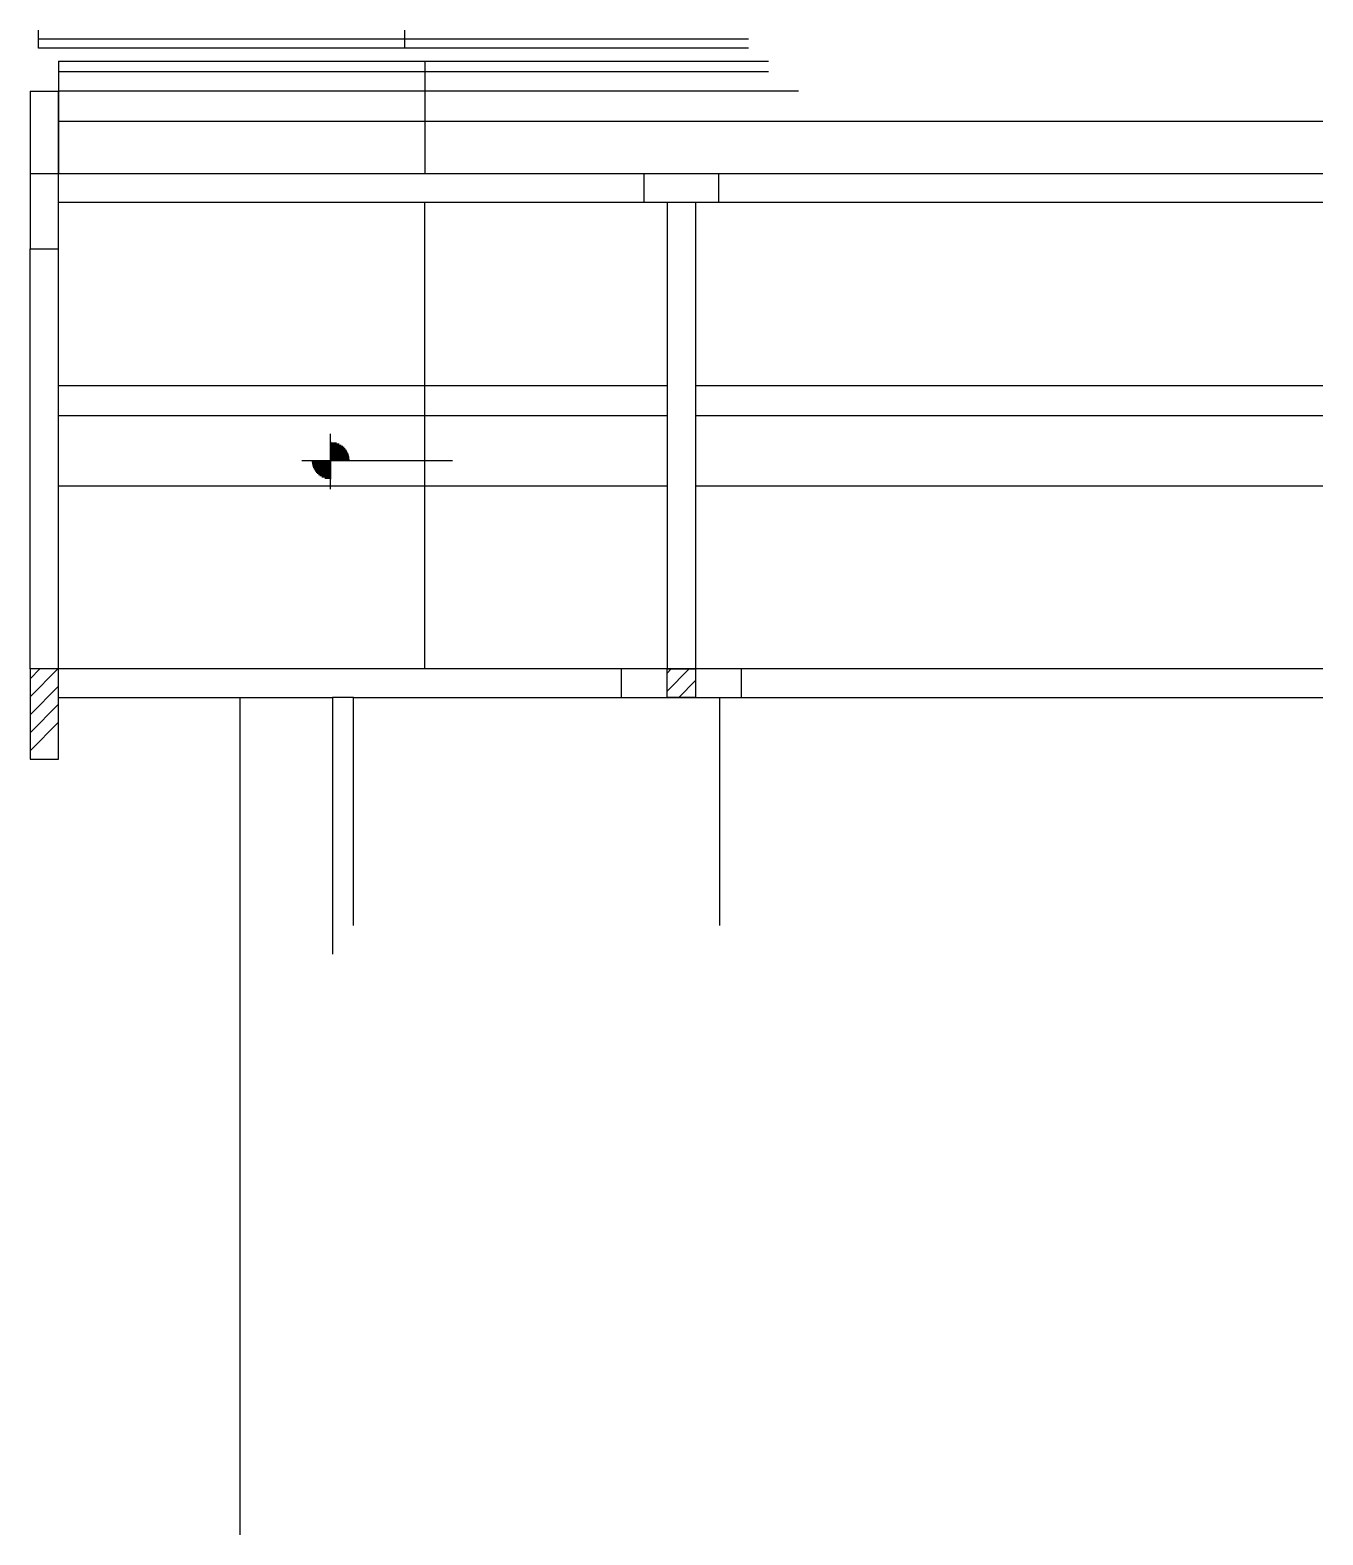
# Model space of a CAD drawing. Header units: metres. Extents: x 3608 to 4470, y 2610 to 3613.
import ezdxf

# ---------------------------------------------------------------- set-up
doc = ezdxf.new("R2010")
doc.units = ezdxf.units.M
for name, color, linetype in [('3', 7, 'Continuous'), ('7', 7, 'Continuous'), ('Painéis', 7, 'Continuous'), ('SARR_2.2x7', 7, 'Continuous')]:
    doc.layers.add(name, color=color, linetype=linetype)

msp = doc.modelspace()

# ---------------------------------------------------------------- linework, layer by layer
at = {"layer": '3', "color": 7, "lineweight": 25}
for p, q in [((4120.2, 3571.9), (3627.2, 3571.9)), ((4032.7, 3497.9), (4032.7, 3186.9)), ((4051.7, 3497.9), (4051.7, 3186.9)), ((3808.5, 3306.7), (3808.5, 3343.6)), ((3808.5, 3338.3), (3808.5, 3313.3)), ((3808.5, 3337.7), (3812.3, 3337.7)), ((3808.5, 3336.9), (3814.2, 3336.9)), ((3808.5, 3336.1), (3815.6, 3336.1)), ((3808.5, 3335.4), (3816.6, 3335.4)), ((3808.5, 3334.6), (3817.4, 3334.6)), ((3808.5, 3333.8), (3818.2, 3333.8)), ((3808.5, 3333), (3818.8, 3333)), ((3808.5, 3332.2), (3819.3, 3332.2)), ((3808.5, 3331.4), (3819.7, 3331.4)), ((3808.5, 3330.6), (3820.1, 3330.6)), ((3808.5, 3329.8), (3820.3, 3329.8)), ((3789.4, 3325.8), (3889.8, 3325.8)), ((3796, 3325.8), (3821, 3325.8)), ((3808.5, 3325), (3796, 3325)), ((3808.5, 3324.3), (3796.1, 3324.3)), ((3808.5, 3323.5), (3796.2, 3323.5)), ((3808.5, 3322.7), (3796.4, 3322.7)), ((3808.5, 3321.9), (3796.6, 3321.9)), ((3808.5, 3321.1), (3796.9, 3321.1)), ((3808.5, 3320.3), (3797.3, 3320.3)), ((3808.5, 3319.5), (3797.7, 3319.5)), ((3808.5, 3329), (3820.6, 3329)), ((3808.5, 3328.2), (3820.8, 3328.2)), ((3808.5, 3327.4), (3820.9, 3327.4)), ((3808.5, 3326.6), (3821, 3326.6)), ((3808.5, 3318.7), (3798.2, 3318.7)), ((3808.5, 3317.9), (3798.8, 3317.9)), ((3808.5, 3317.1), (3799.5, 3317.1)), ((3808.5, 3316.3), (3800.4, 3316.3)), ((3808.5, 3315.5), (3801.4, 3315.5)), ((3808.5, 3314.7), (3802.7, 3314.7)), ((3808.5, 3313.9), (3804.6, 3313.9)), ((3608.2, 3168.4), (3626.7, 3186.9)), ((3608.2, 3180.4), (3614.7, 3186.9)), ((4032.7, 3172.2), (4047.5, 3186.9)), ((4032.7, 3184.2), (4035.5, 3186.9)), ((4040.5, 3167.9), (4051.7, 3179.2)), ((3608.2, 3156.4), (3627.2, 3175.4)), ((3608.2, 3144.4), (3627.2, 3163.4)), ((3608.2, 3132.4), (3627.2, 3151.4))]:
    msp.add_line(p, q, dxfattribs=at)
for points in [[(3608.2, 3571.9), (3608.2, 3516.9)], [(3608.2, 3571.9), (3627.2, 3571.9)], [(3627.2, 3516.9), (3627.2, 3571.9)], [(4017.2, 3516.9), (3627.2, 3516.9)], [(4469.7, 3516.9), (4067.2, 3516.9)], [(3627.2, 3497.9), (4017.2, 3497.9)], [(4067.2, 3497.9), (4469.7, 3497.9)], [(3608.2, 3186.9), (3608.2, 3466.9)], [(3627.2, 3186.9), (3627.2, 3466.9)], [(3816.7, 3186.9), (3627.2, 3186.9)], [(4002.2, 3186.9), (3816.7, 3186.9)], [(4469.7, 3186.9), (4082.2, 3186.9)], [(3627.2, 3167.9), (3809.7, 3167.9)], [(3809.7, 3167.9), (3809.7, 2996.9)], [(3823.7, 3167.9), (3809.7, 3167.9)], [(3823.7, 3167.9), (4002.2, 3167.9)], [(3823.7, 3015.9), (3823.7, 3167.9)], [(4082.2, 3167.9), (4469.7, 3167.9)]]:
    msp.add_lwpolyline(points, dxfattribs=at)
at = {"layer": '7', "color": 7, "lineweight": 25}
for points in [[(3608.2, 3466.9), (3627.2, 3466.9), (3627.2, 3516.9), (3608.2, 3516.9), (3608.2, 3466.9)], [(4017.2, 3497.9), (4067.2, 3497.9), (4067.2, 3516.9), (4017.2, 3516.9), (4017.2, 3497.9)], [(3608.2, 3126.9), (3627.2, 3126.9), (3627.2, 3186.9), (3608.2, 3186.9), (3608.2, 3126.9)], [(4002.2, 3167.9), (4082.2, 3167.9), (4082.2, 3186.9), (4002.2, 3186.9), (4002.2, 3167.9)], [(4032.7, 3186.9), (4051.7, 3186.9), (4051.7, 3167.9), (4032.7, 3167.9), (4032.7, 3186.9)]]:
    msp.add_lwpolyline(points, dxfattribs=at)
at = {"layer": 'Painéis', "color": 7, "lineweight": 25}
for p, q in [((3613.9, 3600.6), (3613.9, 3612.6)), ((3857.9, 3600.6), (3857.9, 3612.6)), ((3857.9, 3600.6), (3857.9, 3612.6)), ((3857.9, 3600.6), (3613.9, 3600.6)), ((4086.9, 3600.6), (3857.9, 3600.6)), ((3627.2, 3591.9), (3627.2, 3516.9)), ((3627.2, 3591.9), (4100.2, 3591.9)), ((3871.2, 3591.9), (3871.2, 3516.9)), ((3627.2, 3551.9), (4469.7, 3551.9)), ((3871.2, 3186.9), (3871.2, 3497.9)), ((3627.2, 3375.9), (4032.7, 3375.9)), ((4051.7, 3375.9), (4469.7, 3375.9)), ((3627.2, 3355.9), (4032.7, 3355.9)), ((4051.7, 3355.9), (4469.7, 3355.9)), ((3627.2, 3308.9), (4032.7, 3308.9)), ((4051.7, 3308.9), (4469.7, 3308.9)), ((3748.2, 2609.9), (3748.2, 3167.9)), ((4067.7, 3167.9), (4067.7, 3015.9))]:
    msp.add_line(p, q, dxfattribs=at)
at = {"layer": 'SARR_2.2x7', "color": 7, "lineweight": 25}
for p, q in [((3857.9, 3606.6), (3613.9, 3606.6)), ((4086.9, 3606.6), (3857.9, 3606.6)), ((3871.2, 3584.9), (3627.2, 3584.9)), ((4100.2, 3584.9), (3871.2, 3584.9))]:
    msp.add_line(p, q, dxfattribs=at)

doc.saveas('drawing.dxf')
